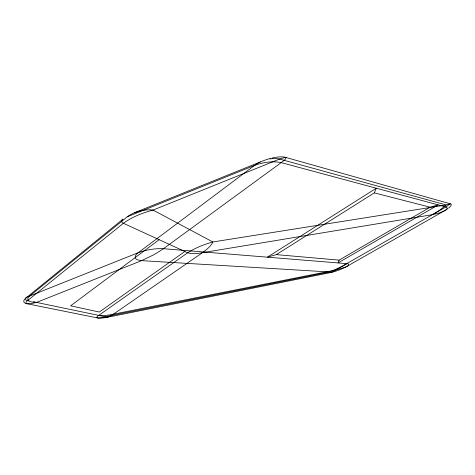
<?xml version="1.0" encoding="UTF-8"?>
<svg xmlns="http://www.w3.org/2000/svg" width="475" height="475" viewBox="0 0 475 475"><rect width="100%" height="100%" fill="white"/><g stroke="black" fill="none" stroke-linecap="round" stroke-linejoin="round"><path stroke-width="0.71" d="M339.103 260.134L338.028 262.924L438.193 204.891L430.095 207.201L339.103 260.134L276.308 254.618L267.389 257.177L376.271 188.213L374.33 192.88L276.308 254.618M98.022 318.007C101.341 317.995 104.156 316.558 107.118 317.312L330.173 272.668A14.796 3.099 -20.8 0 0 346.144 266.819L444.547 210.722C446.061 210.288 448.655 207.551 445.883 206.958L281.206 162.616C272.317 160.782 262.96 162.343 254.523 165.419L127.359 216.748L29.723 295.984C27.989 297.012 26.742 299.873 29.058 301.013A28.108 7.754 -15.8 0 0 31.718 301.987L36.528 302.427L105.218 316.736L329.603 271.979L338.348 268.108A50.421 11.079 -20.6 0 0 342.059 266.279L445.883 206.958L450.294 203.793L285.422 157.326L280.102 158.834L153.063 210.063C142.601 212.883 132.198 216.867 123.387 223.28L27.597 300.568C26.493 301.138 24.813 303.442 26.992 303.733L97.541 317.947A17.913 4.317 -17.2 0 0 106.18 317.49M27.829 296.501C23.75 298.235 25.442 300.93 28.987 300.859M28.363 296.067L122.978 219.135C121.101 220.103 121.268 222.769 123.387 223.28L187.702 252.795L190.76 253.478L194.518 253.585A34.782 9.963 -19.1 0 0 198.942 253.258L432.511 214.664L439.292 212.978L444.547 210.722A16.625 3.717 -22.6 0 0 447.848 208.638M254.523 165.419L138.213 252.724C136.515 253.971 134.087 256.363 135.666 258.566A27.793 8.158 -17.9 0 0 137.596 259.855L141.609 260.644L329.603 271.979C329.769 274.164 334.691 270.37 336.015 269.966L347.047 263.643M159.143 239.685L70.627 305.817L99.281 312.027L184.858 251.489M432.511 214.664L437.564 211.565A54.239 12.694 -22.2 0 0 440.723 209.416L446.203 204.945L450.217 203.751A16.625 3.717 -22.6 0 1 451.06 204.238M127.401 216.748A15.016 5.041 -17.3 0 1 134.312 212.806L260.383 161.922M29.723 295.984L138.213 252.724C146.241 249.803 154.88 248.318 163.43 248.71L346.964 263.655C349.398 263.334 349.149 265.804 347.1 266.297A5.29 1.098 -20.9 0 1 345.058 267.283L336.015 269.966L110.224 314.812A31.202 7.683 -17.4 0 1 105.153 315.447L99.144 315.459M134.336 212.824C140.25 210.52 146.722 209.261 153.063 210.063L212.836 241.971L446.203 204.945L279.555 159.054A26.469 9.084 -20.4 0 0 278.19 158.745L274.188 158.502L270.038 158.941M107.118 317.312L110.028 316.213L113.282 314.26L202.332 252.783L206.827 249.292A66.162 19.101 -17.7 0 0 209.368 246.899L211.832 243.99L212.836 241.971C204.054 244.459 195.391 247.819 187.702 252.795L98.705 315.382C97.992 315.804 95.819 317.472 97.541 317.947M27.194 303.768L30.934 303.62L36.528 302.427L141.609 260.644L153.021 255.14A73.827 22.717 -16.7 0 0 157.617 252.51L163.43 248.71L281.206 162.616C282.744 161.09 285.944 159.814 286.045 157.486M33.458 301.785L36.367 302.397M374.33 192.88L430.095 207.201M26.078 297.884A8.318 2.286 -15.4 0 1 29.735 295.99M26.992 303.733A21.316 5.831 -15.6 0 1 23.97 300.378M24.142 300.034A21.316 5.831 -15.6 0 1 26.131 297.884M451.191 204.458A16.625 3.717 -22.6 0 1 448.596 208.08M270.394 158.466A24.094 8.259 -20.7 0 0 262.158 161.203A15.123 5.237 -20.7 0 0 254.553 165.419M271.949 158.08A24.094 8.259 -20.7 0 1 285.813 157.373"/></g></svg>
